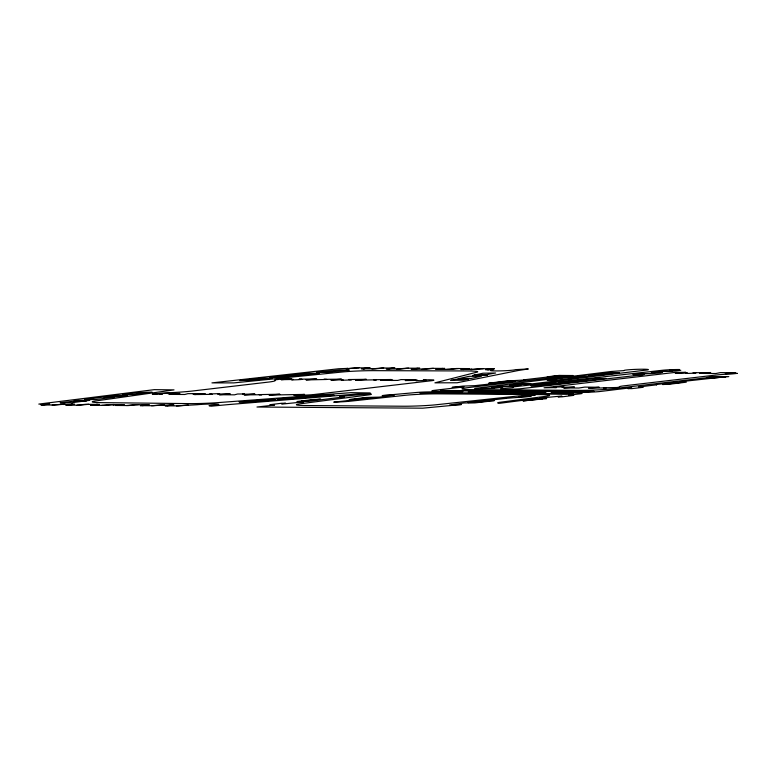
<?xml version="1.0" encoding="UTF-8"?>
<svg xmlns="http://www.w3.org/2000/svg" width="776" height="776" viewBox="0 0 776 776"><rect width="100%" height="100%" fill="white"/><g stroke="black" fill="none" stroke-linecap="round" stroke-linejoin="round"><path stroke-width="1.16" d="M513.178 386.904L512.985 387.583L510.026 387.864A12.144 0.718 -2.1 0 0 503.469 389.271A12.144 0.718 -2.1 0 0 523.955 388.33L644.313 374.565L634.603 374.459L642.935 373.857L640.132 373.78M545.809 392.2L468.258 391.996L545.809 392.181M269.835 377.359L280.98 376.166L290.719 376.273L279.583 377.475L269.873 377.388M319.052 373.305L308.867 373.198L286.295 375.613L296.5 375.71L319.072 373.295M604.067 373.246L619.316 372.781L603.767 373.353L604.679 373.411L588.46 375.167L599.373 375.196L615.766 373.198M505.855 398.36L531.133 396.332L519.231 396.817M656.642 384.818L643.042 386.448C631.8 387.34 646.282 386.555 642.732 387.36L631.858 388.63L627.862 388.601L631.868 388.039L627.959 388.126L600.168 391.482A13.017 0.776 -2.1 0 1 581.99 392.316L551.125 392.598L576.859 392.918A13.017 0.776 -2.1 0 1 579.653 393.898L568.953 395.071M579.478 381.472L569.565 381.355L558.962 382.568L569.157 382.646L579.517 381.443M127.526 395.362L118.311 396.536L107.68 396.536L116.914 395.314L127.565 395.333M148.72 392.569L136.557 392.763L137.507 392.801L122.462 394.586L133.763 394.548L152.028 392.103L136.537 392.675L148.759 392.54M194.689 393.655L192.914 393.898L205.204 393.704L194.504 394.557L212.158 394.363C200.771 394.208 226.602 393.151 217.765 394.072L230.045 393.878M230.016 393.917L219.346 394.732L234.439 394.839L237.611 394.004L244.382 393.975M244.382 394.004L242.607 394.247L254.887 394.053L244.188 394.906L261.842 394.712L259.145 394.654M259.077 394.606L279.729 394.227M279.709 394.266L269.03 395.081L304.58 394.402L293.881 395.256L296.946 395.275A12.397 0.737 -2.1 0 0 314.261 394.489L431.524 380.715A12.397 0.737 -2.1 0 0 428.866 379.784L423.23 380.065C434.705 380.182 408.855 381.307 417.634 380.347L405.373 380.56M326.599 379.483L306.782 379.91L305.977 379.852L316.666 378.989L299.012 379.183C310.565 379.328 284.569 380.405 293.406 379.474L281.155 379.687L291.825 378.814L284.278 378.766L276.954 379.629A12.397 0.737 -2.1 0 0 274.694 380.25A37.19 2.202 -2.1 0 1 267.943 382.151L192.244 391.036A37.19 2.202 -2.1 0 1 167.917 392.801L167.8 392.811A12.397 0.737 -2.1 0 0 159.691 393.403L152.358 394.256L162.465 394.014C150.883 393.81 177.073 392.821 168.072 393.723L179.906 393.471L169.653 394.383L184.746 394.489L187.918 393.655L194.689 393.626M355.66 380.172L366.359 379.338L348.705 379.542C360.025 379.668 334.485 380.764 343.099 379.823L330.886 380.046L341.518 379.163L323.854 379.357L326.618 379.435M376.311 379.823L355.66 380.201M344.418 396.827L308.838 401.318L301.243 401.376L320.604 399.165L313.746 399.485L296.946 401.522L303.852 401.871L284.879 403.811L281.562 403.821L285.675 403.277L281.678 403.248L269.883 404.703L274.558 405.053L256.972 407.022L422.736 408.186L461.429 404.519L449.585 405.024L463.922 402.996L476.357 402.734L493.497 400.746L494.448 400.532L487.522 400.746L489.355 400.843L475.048 402.54L467.996 402.56L505.913 398.408M391.017 380.415L392.782 380.172L380.531 380.385L391.201 379.512L373.547 379.716L376.311 379.784M405.344 380.521L416.043 379.697L400.959 379.59L397.787 380.415L391.085 380.463M515.274 381.181L474.834 385.662L462.981 386.089L452.107 387.37L464 386.914L434.395 390.318A13.017 0.776 -2.1 0 0 437.189 391.298L462.923 391.618L432.057 391.899A13.017 0.776 -2.1 0 0 413.88 392.724L382.199 395.576L394.101 395.091M525.4 379.959L506.253 381.016L488.793 383.169L495.719 382.946L493.905 382.84L508.193 381.152L515.264 381.152M542.366 398.767L523.024 400.92L546.682 398.573L539.456 398.34L545.547 397.545L559.409 396.245L562.067 396.274L557.954 396.817L561.95 396.846L573.774 395.372L568.963 395.139M574.356 387.117L563.686 387.932L578.78 388.039L584.755 387.098L599.227 387.253L588.528 388.107L606.182 387.913L603.486 387.855M603.418 387.806L616.939 387.496A12.397 0.737 -2.1 0 0 619.326 386.933A24.793 1.474 -2.1 0 1 624.098 385.817L715.268 375.118A24.793 1.474 -2.1 0 1 728.955 374.061A12.397 0.737 -2.1 0 0 735.793 373.537L737.2 373.372M700 373.372L710.7 372.548L693.046 372.742C704.172 372.849 679 374.013 687.439 373.033L675.227 373.246L685.858 372.373L675.964 372.296L544.044 387.796L556.499 387.563C545.053 387.399 570.99 386.351 562.105 387.272L574.385 387.079M394.062 395.13L379.319 397.128L366.146 397.467L349.19 399.562L356.106 399.349L354.302 399.291L368.581 397.555L375.662 397.574L333.758 402.143A18.595 1.106 -2.1 0 0 350.81 401.134L405.072 395.324A24.793 1.474 -2.1 0 1 438.683 393.859L539.456 394.567A24.793 1.474 -2.1 0 1 545.703 396.323L500.51 402.191A18.595 1.106 -2.1 0 0 499.531 403.307L534.79 398.777L542.385 398.719M519.241 396.788L535.294 394.974A18.595 1.106 -2.1 0 0 518.232 395.973L436.18 404.752A24.793 1.474 -2.1 0 1 402.579 406.226L306.452 405.547A24.793 1.474 -2.1 0 1 300.205 403.801L368.532 394.916A18.595 1.106 -2.1 0 0 369.522 393.801L339.558 396.536L344.437 396.788M47.802 404.102L40.905 404.936L54.078 405.033L65.019 404.18M65 404.228L63.234 404.461L74.574 404.248L67.657 405.13M97.485 404.451L90.588 405.285L103.771 405.382L114.703 404.529M99.396 404.471L92.499 405.305M114.693 404.577L112.918 404.81L124.257 404.597L117.351 405.479M147.178 404.81L140.281 405.644L153.454 405.732L164.396 404.878M149.089 404.82L142.192 405.654M164.376 404.926L162.611 405.159L173.95 404.946L167.034 405.829M346.077 368.629L347.861 368.387L338.666 368.755L211.935 382.888L233.78 382.898L341.828 372.043A24.793 1.474 -2.1 0 1 373.741 370.656L466.715 370.957A24.793 1.474 -2.1 0 1 476.833 372.199L434.909 382.84L457.161 382.762L516.923 370.773A74.37 4.413 -2.1 0 1 520.745 370.113L528.107 368.988M363.275 368.745L370.191 367.902L357.018 367.814L346.096 368.678M435.899 369.26L442.815 368.416M470.295 369.502L472.08 369.26L460.866 369.502L467.656 368.59M485.582 369.609L492.498 368.765M487.493 369.618L494.409 368.775L481.236 368.687L470.324 369.551M491.567 387.292L501.383 386.584L498.628 386.526M498.58 386.467L512.732 386.128M511.2 384.983L520.075 383.975L530.968 383.984M633.119 374.565L634.981 374.313M640.132 373.741L654.275 373.392M652.752 372.257L661.618 371.238L672.511 371.258M615.737 373.169L604.184 373.227M513.217 386.885L662.345 370.278A12.397 0.737 -2.1 0 1 679.378 369.522L669.659 370.259L679.378 370.443M546.081 385.313L530.881 385.798L546.459 385.226L545.664 385.148L562.542 383.383L552.105 383.325L535.43 385.206M494.496 388.262L483.487 388.262L479.694 389.086A12.397 0.737 -2.1 0 1 476.765 388.184L611.09 371.491L624.079 370.589A12.144 0.718 -2.1 0 1 640.86 369.23A12.144 0.718 -2.1 0 1 643.973 370.336L529.562 384.149L517.272 384.246M254.77 380.133L239.677 380.531L255.217 380.027L254.528 379.959L272.492 378.213L262.288 378.116L243.713 380.104L254.625 380.153M331.527 372.024L316.443 372.412L331.983 371.917L331.294 371.85L349.258 370.103L339.277 369.997L321.574 371.85M493.429 387.04L502.761 387.292L493.09 388.427L480.81 388.524M671.521 370.026L670.988 370.113L680.785 370.278L671.114 371.413L658.892 371.51M42.816 404.956L49.732 404.112L38.81 404.083L154.317 389.649L174.018 389.882L95.496 400.979A24.793 1.474 -2.1 0 0 101.52 402.637L188.743 403.607A24.793 1.474 -2.1 0 0 217.678 402.637L350.927 392.675L370.21 392.937L230.249 404.441A74.37 4.413 -2.1 0 0 223.032 405.082L211.247 406.188L209.045 405.683L211.295 405.382A12.397 0.737 -2.1 0 0 216.514 404.083A12.397 0.737 -2.1 0 0 197.153 404.733L176.394 405.897M358.929 367.824L347.066 368.726M52.167 405.024L64.03 404.112M368.28 367.892L361.412 368.784L375.196 368.891L383.771 367.999M77.018 405.198L85.593 404.296L99.415 404.422M393.122 368.066L386.205 368.91L400.038 369.066L408.613 368.173M101.86 405.373L113.713 404.461M417.973 368.241L411.173 369.153L425.005 369.24L433.454 368.348M126.701 405.547L135.276 404.645L149.108 404.771M458.306 368.522L449.731 369.425L435.947 369.308M151.543 405.722L163.406 404.81M483.147 368.697L471.294 369.599M511.665 384.906L509.803 385.148L519.6 385.313M653.208 372.17L651.345 372.422L661.142 372.587M499.036 386.39L511.326 386.293L520.997 385.148L511.229 385.032M640.588 373.654L652.878 373.557L662.549 372.422L652.781 372.305M535.265 385.226L534.625 385.332L545.955 385.332M331.391 372.043L320.478 371.985L321.38 371.859M269.418 400.455L275.722 399.873L267.448 399.621L260.726 400.203L270.649 400.27L262.618 400.009L239.027 401.91L247.059 402.191L269.204 400.464M371.908 368.901L381.86 367.989L395.032 368.076L388.136 368.91L389.115 369.027M396.759 369.075L406.702 368.163L419.884 368.251L412.977 369.085L413.957 369.201M421.601 369.25L431.543 368.338L444.726 368.425L437.81 369.269L438.799 369.376M446.442 369.425L456.395 368.513L469.567 368.6L462.7 369.434L463.641 369.551M88.871 404.286L78.929 405.208L65.747 405.111L72.663 404.277L71.673 404.17M138.555 404.635L128.612 405.557L115.44 405.46L122.356 404.626L121.357 404.519M188.248 404.994L178.305 405.906L165.123 405.819L172.039 404.975L171.147 404.868M737.122 373.382L725.298 373.625L735.541 372.722L720.448 372.616L715.821 373.528L700.03 373.411M642.916 374.73L633.138 374.614M501.364 387.457L491.596 387.34M488.492 369.725L487.522 369.667M364.264 368.852L363.323 368.804M146.208 404.694L147.197 404.752M96.515 404.345L97.504 404.403M46.832 403.995L47.821 404.053M528.087 368.959L515.254 369.667A12.397 0.737 -2.1 0 1 498.968 370.909A12.397 0.737 -2.1 0 1 492.304 370.065L492.983 369.9L485.64 369.667M525.43 379.92L523.528 379.852L560.097 375.555A12.397 0.737 -2.1 0 1 562.755 376.486L466.735 387.767A24.793 1.474 -2.1 0 0 472.05 389.63L577.907 390.367A24.793 1.474 -2.1 0 0 612.536 388.786L708.546 377.514A12.397 0.737 -2.1 0 1 725.861 376.719L679.388 381.831L686.294 382.17L669.494 384.217L662.636 384.527L681.997 382.325L674.519 382.364L656.195 384.547L656.671 384.78M420.039 392.937L566.596 394.121L573.493 393.665L420.039 392.937M440.564 390.532L587.122 391.715L594.018 391.259L440.661 390.483M450.914 380.356L463 380.211L468.462 379.086L456.356 379.241L450.953 380.347M458.558 378.649L471.197 378.455L481.615 376.137L468.956 376.35L458.597 378.639M472.545 375.526L485.184 375.322L487.619 374.798L474.437 375.147L487.532 374.76L486.009 374.711L495.631 373.004L482.973 373.217L472.545 375.526M547.274 380.133L558.167 380.172L578.081 377.747L567.169 377.718L547.313 380.114M572.348 377.097L582.563 377.185L592.641 375.982L582.407 375.914L572.348 377.097M276.974 398.922L285.199 399.213L313.562 396.934L305.298 396.662L276.974 398.922M312.592 396.138L320.09 396.458L334.233 395.314L326.706 395.013L312.592 396.138M574.318 380.783L584.929 380.861L605.91 378.426L595.26 378.378L574.376 380.764M60.247 402.754L71.528 402.754L89.793 400.338L78.483 400.348L74.38 400.872L86.524 400.755L74.224 400.95L75.272 401.017L60.305 402.734M84.71 399.524L95.991 399.524L114.218 397.099L102.907 397.118L84.768 399.504M460.934 378.572L457.559 379.328L466.066 379.173L469.431 378.426L460.934 378.572M110.095 396.42L104.207 397.196L117.671 396.42L110.095 396.42M574.773 377.02L568.352 377.796L582.068 377.058L574.773 377.02M559.05 375.429L547.264 376.816L551.164 376.845A12.397 0.737 -2.1 0 0 559.089 376.69A24.793 1.474 -2.1 0 1 561.824 376.593L573.037 375.526L559.05 375.429M714.832 376.525L706.703 377.485L707.625 377.621A24.793 1.474 -2.1 0 1 708.459 377.747A12.397 0.737 -2.1 0 0 713.115 377.98L728.809 376.622L714.832 376.525M576.733 380.706L569.972 381.482L583.824 380.774L576.733 380.706M288.759 375.516L281.494 376.282L295.52 375.613L288.759 375.516M315.066 396.061L305.938 396.779L320.187 396.313L315.066 396.061"/></g></svg>
